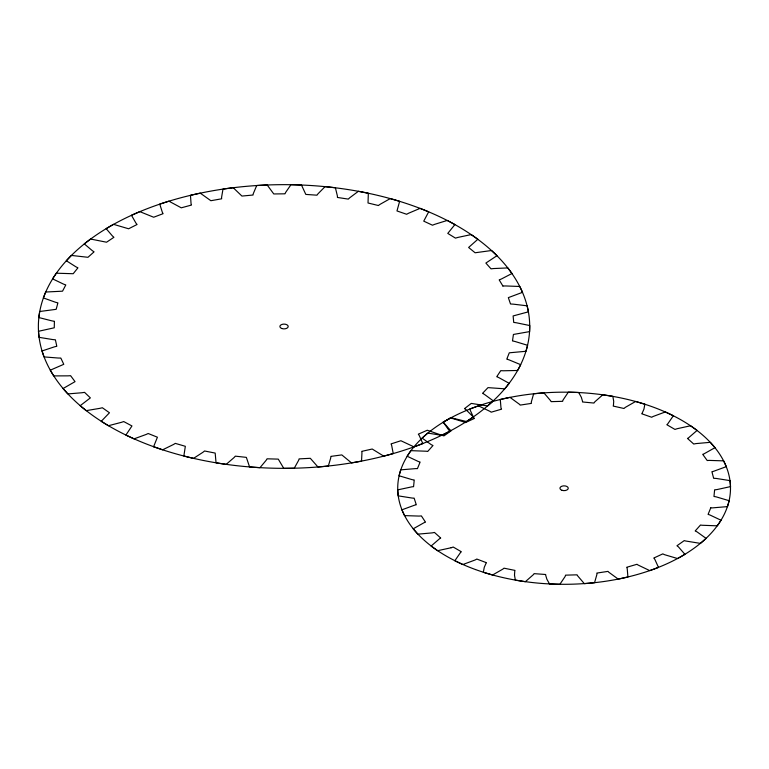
<?xml version="1.0" encoding="UTF-8"?>
<svg xmlns="http://www.w3.org/2000/svg" width="769" height="769" viewBox="0 0 769 769"><rect width="100%" height="100%" fill="white"/><g stroke="black" fill="none" stroke-linecap="round" stroke-linejoin="round"><path stroke-width="1.15" d="M710.767 507.838L708.086 514.394A29.097 16.803 0 0 1 709.864 514.961L721.062 520.257L717.314 525.823L702.068 525.256A26.723 15.428 0 0 1 700.501 525.016L695.195 530.966A27.886 16.101 0 0 1 697.05 531.879L706.105 538.396L700.434 543.395L685.717 541.011A26.646 15.38 0 0 1 684.275 540.588L676.951 545.769A27.876 16.091 0 0 1 678.431 546.884L684.939 554.343L677.595 558.554L664.714 554.737A27.924 16.12 0 0 1 662.801 553.872L653.765 558.054A27.915 16.12 0 0 1 654.813 559.323L658.485 567.407L649.786 570.636L638.03 565.004A26.742 15.438 0 0 1 637.001 564.283L626.658 567.291A27.895 16.101 0 0 1 627.225 568.656L627.917 577.01L618.238 579.124L608.769 572.203A26.665 15.399 0 0 1 608.029 571.377L596.821 573.078A27.915 16.12 0 0 1 596.888 574.481L594.552 582.729L584.325 583.642L577.557 575.731A26.675 15.399 0 0 1 577.125 574.827L565.551 575.154A27.905 16.111 0 0 1 565.109 576.529L559.861 584.315L549.527 583.979L546.874 579.211L545.75 575.433A26.646 15.39 0 0 1 545.663 574.501L534.09 573.645A29.126 16.822 0 0 1 533.292 574.722L525.352 581.71L515.365 580.143L514.49 575.154L514.749 571.329A26.646 15.38 0 0 1 514.999 570.406L503.983 568.176A29.164 16.841 0 0 1 502.82 569.137L492.535 575.02L483.336 572.28L484.268 567.301L485.912 563.59A26.617 15.37 0 0 1 486.479 562.716L476.79 559.044A27.924 16.12 0 0 1 475.031 560.015L462.851 564.533L454.835 560.755L460.487 552.555A26.559 15.332 0 0 1 461.362 551.767L453.201 547.019A27.876 16.091 0 0 1 451.124 547.749M451.124 547.749L437.59 550.71L431.111 546.048L439.589 538.713A26.684 15.399 0 0 1 440.724 538.05L434.456 532.427A27.944 16.13 0 0 1 432.159 532.888L417.855 534.157L413.193 528.822L424.132 522.66A26.713 15.418 0 0 1 425.488 522.151L421.374 515.893A27.963 16.139 0 0 1 418.961 516.076L404.513 515.605L401.879 509.828L414.789 505.108A26.78 15.457 0 0 1 416.298 504.772L414.135 498.149A29.126 16.812 0 0 1 412.107 498.052L398.15 495.851L397.65 489.882L411.982 486.815A26.723 15.428 0 0 1 413.578 486.671L414.231 479.991A27.924 16.12 0 0 1 411.896 479.587L399.034 475.761L400.697 469.859L415.818 468.59A26.713 15.418 0 0 1 417.432 468.638L420.114 462.073A29.087 16.793 0 0 1 418.336 461.506L407.128 456.219L410.877 450.653L426.132 451.22A26.723 15.428 0 0 1 427.699 451.461L432.995 445.511A27.895 16.101 0 0 1 431.149 444.597L422.094 438.08L427.766 433.082L442.473 435.465A26.646 15.38 0 0 1 443.924 435.888L451.249 430.707A27.876 16.091 0 0 1 449.769 429.592L443.261 422.123L450.605 417.923L464.14 422.018A26.78 15.467 0 0 1 465.399 422.604L474.435 418.413A27.982 16.159 0 0 1 473.387 417.154L469.705 409.07L478.414 405.83L490.17 411.473A26.752 15.447 0 0 1 491.189 412.194L501.542 409.175A27.934 16.13 0 0 1 500.975 407.81L500.283 399.467L509.962 397.352L519.431 404.273A26.742 15.438 0 0 1 520.171 405.1L531.379 403.398A25.435 14.688 0 0 1 531.321 402.696A30.443 17.572 0 0 1 531.312 401.995L533.648 393.747L543.875 392.834L550.642 400.745A26.79 15.467 0 0 1 551.065 401.649L562.639 401.322A27.944 16.13 0 0 1 563.091 399.947L568.339 392.152L578.673 392.488L581.326 397.265L582.45 401.043A26.636 15.38 0 0 1 582.537 401.976L593.976 403.052A27.895 16.101 0 0 1 594.908 401.754L602.848 394.766L612.826 396.333L613.71 401.322L613.451 405.148A26.771 15.457 0 0 1 613.201 406.07L623.995 408.493A27.934 16.13 0 0 1 625.38 407.339L635.665 401.456L644.864 404.196L643.932 409.175L642.288 412.886A26.838 15.495 0 0 1 641.711 413.76L651.689 417.259A29.184 16.851 0 0 1 653.169 416.462L665.348 411.944L673.365 415.721L667.713 423.921A26.8 15.467 0 0 1 666.838 424.709L674.999 429.458A27.953 16.139 0 0 1 677.076 428.727L690.61 425.766L697.089 430.419L688.611 437.763A26.761 15.447 0 0 1 687.476 438.426L693.744 444.049A27.953 16.139 0 0 1 696.032 443.588L710.345 442.319L715.007 447.654L704.068 453.816A26.713 15.418 0 0 1 702.712 454.325L707.22 460.544A29.116 16.812 0 0 1 709.229 460.4L723.687 460.871L726.321 466.648L713.401 471.368A26.684 15.399 0 0 1 711.902 471.705L713.661 478.318A27.992 16.159 0 0 1 716.083 478.424L730.05 480.625L730.55 486.594L717.016 489.565A27.924 16.12 0 0 1 714.622 489.805L713.968 496.486A27.876 16.101 0 0 1 716.295 496.889L729.166 500.715L727.503 506.608L712.382 507.886A26.771 15.457 0 0 1 710.767 507.838M502.897 286.03L499.196 279.897A58.434 33.74 0 0 0 501.436 278.974L511.981 273.495L507.857 267.929L493.708 268.544A58.309 33.663 0 0 0 491.007 268.842L485.873 263.056L496.985 255.693L491.564 250.511L475.098 252.77L468.619 247.464L477.847 239.274L471.224 234.583L457.92 237.419A58.357 33.692 0 0 0 455.469 238.14L447.769 233.401L454.931 224.548L447.241 220.434L434.754 224.317A58.377 33.701 0 0 0 432.495 225.221L423.738 221.145L428.689 211.811L420.095 208.351L408.656 213.205A58.492 33.769 0 0 0 406.647 214.282L396.977 210.946L399.64 201.305L390.287 198.575L380.136 204.294A58.108 33.548 0 0 0 378.396 205.525L368.024 202.997L368.332 193.23L358.412 191.279L349.741 197.758A58.281 33.644 0 0 0 348.319 199.113L337.437 197.45A58.406 33.721 0 0 0 337.37 195.864L335.39 187.751L325.095 186.617L318.068 193.73A58.329 33.673 0 0 0 316.991 195.191L305.812 194.413L301.448 184.983L290.98 184.685L285.732 192.288A58.088 33.538 0 0 0 285.011 193.817L273.764 193.951L267.16 184.954L256.731 185.502L253.366 193.461A58.357 33.692 0 0 0 253.02 195.038L241.918 196.066L233.209 187.694L223 189.068L221.597 197.22A58.396 33.721 0 0 0 221.635 198.806L210.879 200.719L200.248 193.125L190.472 195.307L191.039 203.497A58.29 33.653 0 0 0 191.462 205.063L181.273 207.822L168.911 201.161L159.76 204.102L162.297 212.167A58.194 33.596 0 0 0 163.095 213.686L153.675 217.233L139.814 211.629L131.47 215.282L135.921 223.058A58.184 33.586 0 0 0 137.074 224.5L128.606 228.778L113.533 224.337L106.141 228.624L112.428 235.968A57.992 33.48 0 0 0 113.918 237.304L106.555 242.216L90.569 239.034L84.282 243.869L92.28 250.636A58.406 33.721 0 0 0 94.068 251.838L87.974 257.298L71.363 255.423L66.307 260.729L75.852 266.785A58.406 33.721 0 0 0 77.929 267.833L73.199 273.726L56.3 273.206L52.571 278.859L63.491 284.097A58.223 33.615 0 0 0 65.788 284.963L62.529 291.182L45.669 292.028L43.343 297.92L55.416 302.227A58.146 33.567 0 0 0 57.896 302.899L56.175 309.321L39.68 311.512L38.796 317.539L51.792 320.836A58.261 33.634 0 0 0 54.416 321.298L54.253 327.796L38.45 331.295L39.027 337.331L52.686 339.552A58.233 33.625 0 0 0 55.397 339.802L56.8 346.252A58.252 33.634 0 0 0 54.282 346.886L41.997 350.981L44.025 356.912L58.088 358.018A58.502 33.769 0 0 0 60.828 358.046L63.769 364.314L50.254 370.187L53.695 375.906L67.883 375.858A58.406 33.721 0 0 0 70.604 375.676L75.035 381.645L63.058 388.547L67.845 393.93L81.889 392.748A58.136 33.557 0 0 0 84.542 392.344L90.367 397.9L80.168 405.705L86.205 410.646L99.826 408.349A58.252 33.634 0 0 0 102.354 407.733L109.458 412.77L101.248 421.316L108.419 425.728L121.348 422.354A58.242 33.625 0 0 0 123.703 421.547L131.96 425.959L125.885 435.081L134.046 438.868L146.043 434.495A58.146 33.567 0 0 0 148.177 433.505L157.414 437.215L153.598 446.731L162.595 449.827L173.419 444.53A58.136 33.567 0 0 0 175.294 443.377L185.339 446.308L183.849 456.036L193.509 458.391L202.949 452.268A58.406 33.721 0 0 0 204.525 450.98L215.176 453.076L216.051 462.832L226.182 464.38L234.055 457.565A58.29 33.653 0 0 0 235.304 456.152L246.359 457.372L249.579 466.966L259.98 467.687L266.141 460.304A58.3 33.663 0 0 0 267.035 458.805L278.282 459.131L283.771 468.369L294.248 468.244L298.564 460.439A58.348 33.682 0 0 0 299.103 458.882L310.311 458.305L317.972 467.004L328.325 466.043L330.718 457.968A58.271 33.644 0 0 0 330.862 456.382L341.821 454.912L351.52 462.909L361.536 461.131L361.949 452.941A58.406 33.721 0 0 0 361.718 451.365L372.215 449.019L383.75 456.161L393.228 453.595L391.671 445.453A58.357 33.692 0 0 0 391.065 443.905L400.889 440.733L414.03 446.895L422.806 443.578L419.307 435.639A58.242 33.625 0 0 0 418.326 434.158L427.295 430.236L441.791 435.273L449.682 431.294L444.299 423.709A58.367 33.692 0 0 0 442.973 422.325L450.903 417.721L466.475 421.537L473.329 416.961L466.168 409.887A58.184 33.596 0 0 0 464.524 408.618L471.272 403.417L487.613 405.955L493.294 400.87L484.499 394.439A58.348 33.682 0 0 0 482.567 393.324L487.998 387.624L504.781 388.826L509.184 383.337L498.927 377.675A58.281 33.644 0 0 0 496.745 376.714L500.744 370.648A58.502 33.778 0 0 0 503.484 370.773L517.662 370.485L520.7 364.689L509.174 359.911A58.415 33.721 0 0 0 506.781 359.142L509.28 352.808L525.996 351.279L527.601 345.3L515.038 341.494A58.406 33.721 0 0 0 512.481 340.927L513.432 334.448L529.61 331.602L529.764 325.547L516.412 322.788A58.175 33.586 0 0 0 513.73 322.432L513.115 315.944L528.457 311.82L527.149 305.812L513.25 304.149A58.117 33.557 0 0 0 510.52 304.015L508.338 297.632L522.536 292.326L519.796 286.481L505.637 285.953A58.329 33.682 0 0 0 502.897 286.03M281.714 328.478A4.153 2.394 0 0 0 288.183 326.662A4.153 2.394 0 0 0 282.223 324.335A4.153 2.394 0 0 0 281.714 328.478M154.108 446.876A245.676 141.842 0 0 0 529.572 331.276A245.676 141.842 0 0 0 168.44 201.343A245.676 141.842 0 0 0 154.108 446.876M475.559 569.569A166.392 96.067 0 0 0 730.377 491.843A166.392 96.067 0 0 0 486.364 403.302A166.392 96.067 0 0 0 475.559 569.569M562.024 490.314A4.153 2.394 0 0 0 568.253 488.238A4.153 2.394 0 0 0 562.024 486.162A4.153 2.394 0 0 0 562.024 490.314"/></g></svg>
